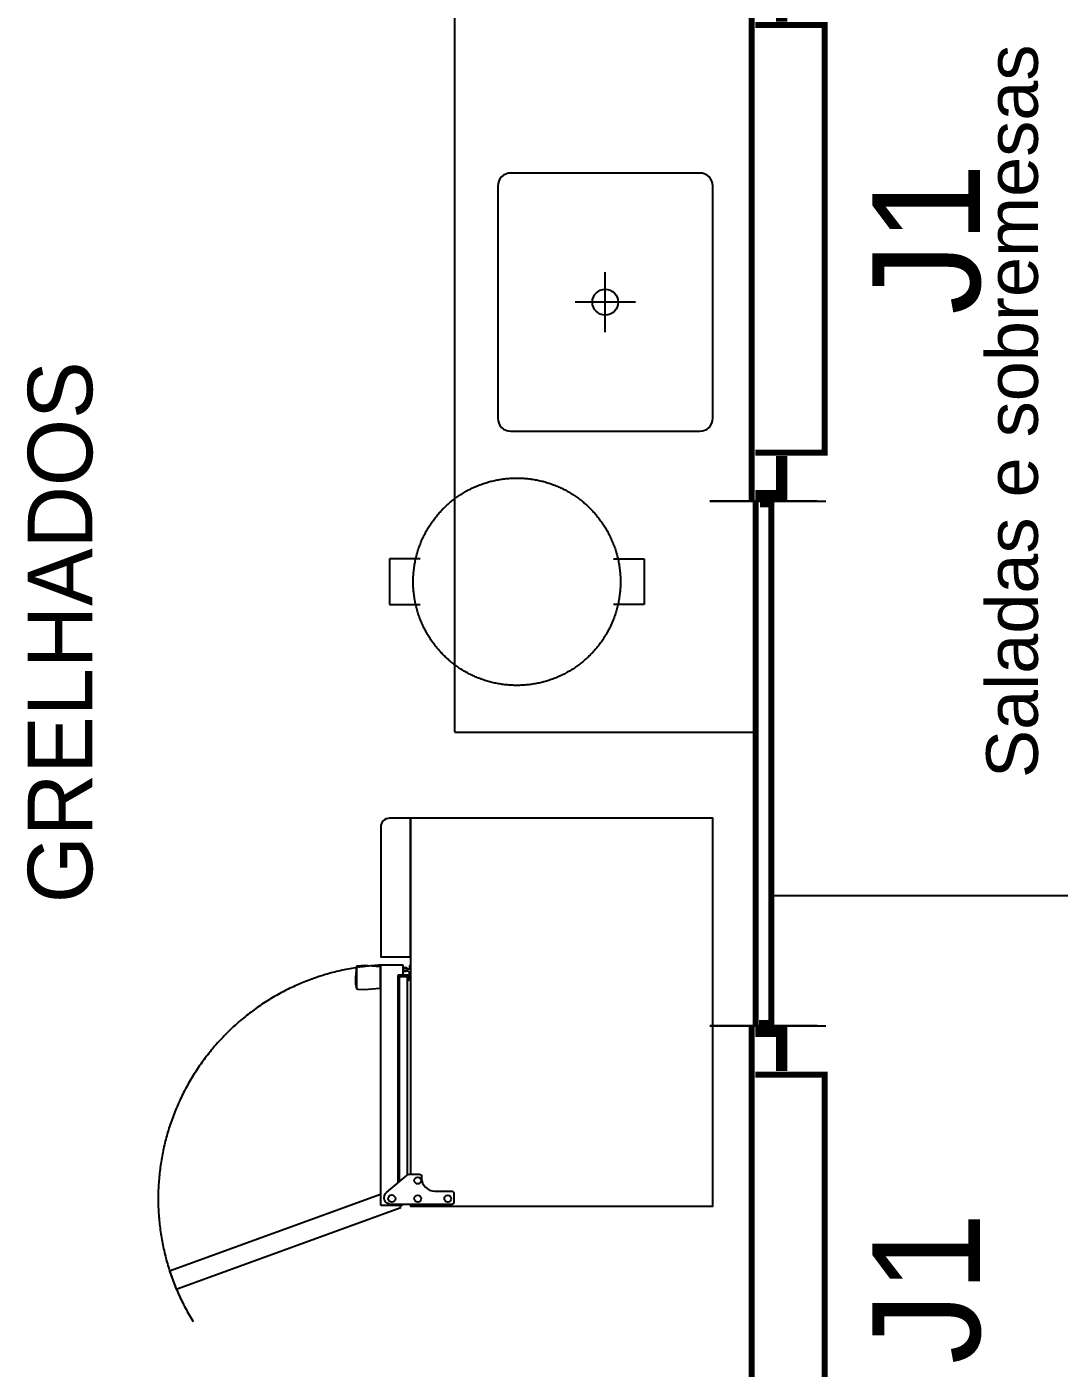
# Model space of a CAD drawing. Header units: millimetres. Extents: x -18806 to 201070, y -25046 to 92854.
# Drawn here: x 10830 to 13230, y 70123 to 73241 of the extents above; entities that cross this region are included whole.
import ezdxf
from ezdxf.enums import TextEntityAlignment as Align

# ---------------------------------------------------------------- set-up
doc = ezdxf.new("R2010")
doc.units = ezdxf.units.MM
doc.header["$LTSCALE"] = 50
doc.linetypes.add('HIDDEN2', pattern=[0.1875, 0.125, -0.0625])
for name, color, linetype in [('LAYA', 8, 'Continuous'), ('LAYC', 4, 'Continuous'), ('LAYF', 4, 'Continuous'), ('SOB', 8, 'HIDDEN2'), ('TEXTO_LEGENDA', 7, 'Continuous')]:
    doc.layers.add(name, color=color, linetype=linetype)
doc.styles.add('2', font='stylu.ttf', dxfattribs={"height": 0.35})
doc.styles.add('arial', font='ARIAL.TTF')
doc.styles.add('HP', font='ARIAL.TTF', dxfattribs={"height": 0.15})
doc.styles.add('L1', font='txt', dxfattribs={"height": 0.18})
doc.dimstyles.new('RB', dxfattribs={"dimscale": 0, "dimtxt": 0.15, "dimasz": 0.15, "dimexe": 0.15, "dimexo": 0.2, "dimgap": 0.05, "dimtad": 1, "dimzin": 1, "dimtxsty": 'arial', "dimcen": 0.09, "dimclrd": 7, "dimclre": 7, "dimclrt": 7, "dimadec": 1, "dimazin": 0, "dimtfac": 1, "dimtofl": 0, "dimtmove": 2, "dimatfit": 2, "dimfxl": 0, "dimarcsym": 0})

# ---------------------------------------------------------------- blocks, each defined once
blk = doc.blocks.new('60')
at = {"layer": 'LAYA'}
for p, q in [((0, -0.42), (0, -0.28)), ((-0.07, -0.35), (0.07, -0.35))]:
    blk.add_line(p, q, dxfattribs=at)
blk.add_circle((0, -0.35), 0.03, dxfattribs=at)
at = {"layer": 'LAYC'}
blk.add_lwpolyline([(-0.27, -0.6), (0.27, -0.6, 0.414214), (0.3, -0.57), (0.3, -0.13, 0.414214), (0.27, -0.1), (-0.27, -0.1, 0.414214), (-0.3, -0.13), (-0.3, -0.57, 0.414214)], format="xyb", close=True, dxfattribs=at)
blk = doc.blocks.new('if11')
at = {"color": 24}
for p, q in [((0, -0.125), (0, 0.125)), ((1.22, -0.125), (1.22, 0.125))]:
    blk.add_line(p, q, dxfattribs=at)
at = {"color": 3, "const_width": 0.014}
blk.add_lwpolyline([(1.22, 0.018), (0, 0.018)], dxfattribs=at)
at = {"color": 24, "const_width": 0.014}
blk.add_lwpolyline([(0.007, 0.0083), (0.007, -0.018), (1.213, -0.018), (1.213, 0.0108)], dxfattribs=at)
at = {"style": 'L1', "flags": 3}
blk.add_attdef('BLOCO', (0, 0.305), '', height=0.18, dxfattribs=at)
blk = doc.blocks.new('Car80li')
at = {"layer": 'SOB'}
for points in [[(-0.2248, 0.053), (-0.296, 0.053), (-0.296, -0.053), (-0.2248, -0.053)], [(0.2248, 0.053), (0.296, 0.053), (0.296, -0.053), (0.2248, -0.053)]]:
    blk.add_lwpolyline(points, dxfattribs=at)
blk.add_circle((0, 0), 0.241, dxfattribs=at)
blk = doc.blocks.new('Cpc 101')
at = {"layer": 'LAYA'}
blk.add_lwpolyline([(0.3936, -0.8282), (-0.0835, -0.8282), (-0.0835, -0.811), (0.3786, -0.811)], dxfattribs=at)
at = {"layer": 'LAYA', "linetype": 'HIDDEN2'}
blk.add_lwpolyline([(0.4232, -0.873), (0.6015, -1.3629), (0.6435, -1.3475), (0.4534, -0.8252), (0.448, -0.8272)], dxfattribs=at)
at = {"layer": 'LAYA'}
for centre, radius in [((0.433, -0.7162), 0.008), ((0.391, -0.786), 0.008), ((0.433, -0.786), 0.008), ((0.433, -0.8465), 0.00845)]:
    blk.add_circle(centre, radius, dxfattribs=at)
at = {"layer": 'LAYA', "linetype": 'HIDDEN2'}
blk.add_arc((0.433, -0.8465), 0.5431, 181.2924, 301.7906, dxfattribs=at)
at = {"layer": 'LAYF', "color": 8}
blk.add_line((-0.101, -0.8114), (-0.101, -0.82), dxfattribs=at)
at = {"layer": 'LAYF'}
for p, q in [((-0.104, -0.873), (-0.104, -0.8734)), ((-0.058, -0.8734), (-0.058, -0.873))]:
    blk.add_line(p, q, dxfattribs=at)
blk.add_lwpolyline([(0.4465, -0.803), (0.451, -0.803), (0.451, -0.1), (-0.451, -0.1), (-0.451, -0.803), (0.3765, -0.803)], dxfattribs=at)
for points in [[(0.4155, -0.707, -0.414214), (0.4205, -0.702), (0.4415, -0.702, -0.414214), (0.4465, -0.707), (0.4465, -0.848, -0.700208), (0.4183, -0.8583), (0.3786, -0.811, -0.176327), (0.3765, -0.8053), (0.3765, -0.782, -0.414214), (0.3815, -0.777), (0.3855, -0.777, 0.414214), (0.4155, -0.747)], [(-0.431, -0.872), (-0.129, -0.872), (-0.129, -0.803), (-0.451, -0.803), (-0.451, -0.852, 0.414214)]]:
    blk.add_lwpolyline(points, format="xyb", close=True, dxfattribs=at)
at = {"layer": 'LAYF', "color": 8}
for points in [[(-0.1083, -0.803), (-0.1083, -0.8047, 0.414214), (-0.108, -0.805), (-0.1018, -0.805), (-0.1007, -0.805, -0.414214), (-0.1002, -0.8055), (-0.1002, -0.8062, -0.198912), (-0.1003, -0.8063), (-0.1007, -0.8068, 0.414214), (-0.1007, -0.8071), (-0.1003, -0.8076, -0.414214), (-0.1003, -0.8078), (-0.1007, -0.8083, 0.414214), (-0.1007, -0.8086), (-0.1003, -0.8091, -0.414214), (-0.1003, -0.8093), (-0.1007, -0.8098, 0.414214), (-0.1007, -0.8101), (-0.1003, -0.8106, -0.414214), (-0.1003, -0.8108), (-0.1007, -0.8113, 0.127955), (-0.1008, -0.8114), (-0.101, -0.8114), (-0.1011, -0.8114), (-0.1035, -0.8114, 0.414214), (-0.1038, -0.8117), (-0.1038, -0.82)], [(-0.0883, -0.803), (-0.0883, -0.8047, -0.414214), (-0.0886, -0.805), (-0.0898, -0.805, 0.414214), (-0.0958, -0.811), (-0.0958, -0.82), (-0.0958, -0.8132)]]:
    blk.add_lwpolyline(points, format="xyb", dxfattribs=at)
at = {"layer": 'LAYF'}
for points in [[(-0.0745, -0.811), (-0.0745, -0.8081, 0.414214), (-0.0765, -0.8061), (-0.0845, -0.8061, 0.414214), (-0.0865, -0.8081), (-0.0865, -0.822), (-0.0865, -0.831, 0.414214), (-0.0855, -0.832), (0.3962, -0.832)], [(-0.0865, -0.822, 0.414214), (-0.0885, -0.82), (-0.108, -0.82, 0.414214), (-0.11, -0.822), (-0.11, -0.8465)], [(-0.11, -0.8465), (-0.11, -0.871, 0.414214), (-0.108, -0.873), (0.446, -0.873, 0.414214), (0.448, -0.871), (0.448, -0.822), (0.4465, -0.822)], [(-0.1071, -0.9279, 0.133819), (-0.1056, -0.9285), (-0.081, -0.9304), (-0.066, -0.9304), (-0.0557, -0.9286, 0.117124), (-0.0544, -0.9279), (-0.1071, -0.9279, -0.221826), (-0.1083, -0.9257), (-0.1097, -0.9099), (-0.1066, -0.8739, -0.388879), (-0.1061, -0.8734), (-0.081, -0.8734), (-0.056, -0.8734, -0.388879), (-0.0555, -0.8739), (-0.0523, -0.9099), (-0.0534, -0.9253, -0.159817), (-0.0544, -0.9279)]]:
    blk.add_lwpolyline(points, format="xyb", dxfattribs=at)
at = {"layer": 'LAYF', "color": 8}
blk.add_lwpolyline([(-0.1026, -0.8114), (-0.1011, -0.8114)], dxfattribs=at)
blk = doc.blocks.new('j11')
at = {"color": 24}
for p, q in [((0, 0.09), (0, -0.18)), ((1.22, 0.09), (1.22, -0.18))]:
    blk.add_line(p, q, dxfattribs=at)
at = {"color": 3, "const_width": 0.014}
blk.add_lwpolyline([(0, -0.007), (1.22, -0.007)], dxfattribs=at)
at = {"color": 170, "const_width": 0.026}
for points in [[(0.013, -0.016), (0.013, -0.077), (0.105, -0.077)], [(1.115, -0.077), (1.207, -0.077), (1.207, -0.016)]]:
    blk.add_lwpolyline(points, dxfattribs=at)
at = {"color": 7, "const_width": 0.014}
blk.add_lwpolyline([(0.113, -0.016), (0.113, -0.177), (1.107, -0.177), (1.107, -0.016)], dxfattribs=at)
at = {"color": 7, "style": '2'}
blk.add_text('J1', height=0.25, dxfattribs=at).set_placement((0.61, -0.415), align=Align.MIDDLE)
at = {"style": 'L1', "flags": 3}
blk.add_attdef('BLOCO', (0, 0.1994), '', height=0.18, dxfattribs=at)
blk = doc.blocks.new('*D142')
at = {"layer": 'Defpoints', "color": 0}
for p in [(12561.1, 71923.1), (13261.1, 71923.1), (13261.1, 71221.6)]:
    blk.add_point(p, dxfattribs=at)
at = {"layer": 'LAYC', "color": 7, "lineweight": -2}
for p, q in [((12561.1, 71922.9), (12561.1, 71221.5)), ((13261.1, 71922.9), (13261.1, 71221.5)), ((12561.2, 71221.6), (13260.9, 71221.6))]:
    blk.add_line(p, q, dxfattribs=at)
at = {"layer": 'LAYC', "color": 7}
for points in [[(12561.2, 71221.7), (12561.2, 71221.6), (12561.1, 71221.6)], [(13260.9, 71221.7), (13260.9, 71221.6), (13261.1, 71221.6)]]:
    blk.add_solid(points, dxfattribs=at)
at = {"layer": 'LAYC', "color": 7, "insert": (12911.1, 71221.8), "char_height": 0.15, "attachment_point": 5, "style": 'arial'}
blk.add_mtext('700,00', dxfattribs=at)

msp = doc.modelspace()

# ---------------------------------------------------------------- linework, layer by layer
at = {"layer": 'LAYC'}
for q in [(11825.062, 74638.228), (12525.062, 71600.951), (12525.062, 71600.951)]:
    msp.add_line((11825.062, 71600.951), q, dxfattribs=at)

# ---------------------------------------------------------------- block references
at = {"color": 7, "yscale": 1000, "zscale": 1000, "rotation": 90}
for name, p, xscale in [('j11', (12508.062, 72138.228), 1000), ('if11', (12543.062, 72138.228), -1000), ('j11', (12508.062, 69698.228), 1000)]:
    msp.add_blockref(name, p, dxfattribs=dict(at, xscale=xscale))
at = {"layer": 'LAYC', "xscale": 1000, "yscale": 1000, "zscale": 1000}
for name, p, rotation in [('60', (11825.062, 72600.951), 90), ('Cpc 101', (12525.062, 70949.951), 270)]:
    msp.add_blockref(name, p, dxfattribs=dict(at, rotation=rotation))
at = {"layer": 'TEXTO_LEGENDA', "color": 7, "xscale": 1000, "yscale": 1000, "zscale": 1000}
msp.add_blockref('Car80li', (11969.38, 71950.961), dxfattribs=at)

# ---------------------------------------------------------------- texts
at = {"color": 7, "style": '2'}
msp.add_text('GRELHADOS', height=150, rotation=90, dxfattribs=at).set_placement((10982.302, 71833.418), align=Align.CENTER)
at = {"layer": 'TEXTO_LEGENDA', "style": 'HP'}
msp.add_text('Saladas e sobremesas', height=120, rotation=90, dxfattribs=at).set_placement((13118.467, 72347.169), align=Align.MIDDLE)

# ---------------------------------------------------------------- dimensions: what is measured, and where the dimension line sits
at = {"layer": 'LAYC'}
dim = msp.add_linear_dim(base=(13261.062, 71221.647), p1=(12561.062, 71923.089), p2=(13261.062, 71923.089), dimstyle='RB', override={"dimscale": 1}, dxfattribs=at)
dim.commit()
dim.dimension.update_dxf_attribs({"geometry": '*D142', "text_midpoint": (12911.062, 71221.787)})

doc.saveas('drawing.dxf')
